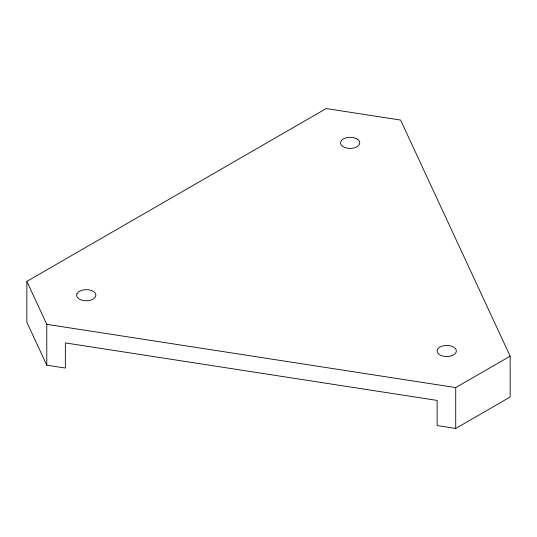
<?xml version="1.0" encoding="UTF-8"?>
<svg xmlns="http://www.w3.org/2000/svg" width="537" height="537" viewBox="0 0 537 537"><rect width="100%" height="100%" fill="white"/><g stroke="black" fill="none" stroke-linecap="round" stroke-linejoin="round"><path stroke-width="0.81" d="M26.85 281.395L326.221 108.555L400.575 120.06L510.15 356.165L510.15 397.018L455.718 428.445L437.131 425.566L437.131 400.427L65.36 342.915L65.36 368.053L46.773 365.18L26.85 322.254L26.85 281.395L46.773 324.328L46.773 365.18M46.773 324.328L455.718 387.586L510.15 356.165M455.718 387.586L455.718 428.445M76.966 293.773L76.637 295.209A9.619 5.558 0 0 0 83.765 300.579A9.619 5.558 0 0 0 94.593 297.988L95.552 296.652A9.619 5.558 0 0 0 88.746 289.846A9.619 5.558 0 0 0 76.966 293.773M437.447 349.54L437.118 350.976A9.619 5.558 0 0 0 444.247 356.346A9.619 5.558 0 0 0 455.074 353.755L456.034 352.413A9.619 5.558 0 0 0 449.227 345.613A9.619 5.558 0 0 0 437.447 349.54M356.951 138.929L354.957 138.043A9.619 5.558 0 0 0 340.559 142.372A9.619 5.558 0 0 0 353.44 148.078A9.619 5.558 0 0 0 356.951 138.929"/></g></svg>
